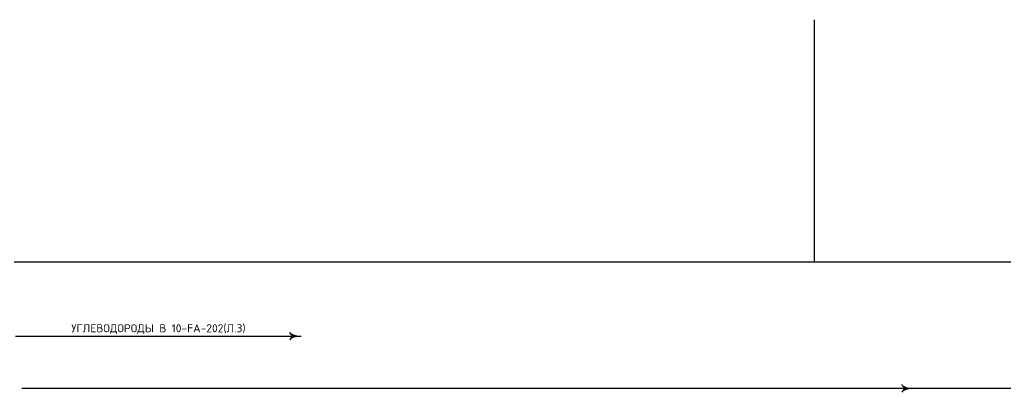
# Model space of a CAD drawing. Extents: x 270 to 589, y 86 to 206.
# Drawn here: x 428.63 to 444.64, y 113.47 to 119.53 of the extents above; entities that cross this region are included whole.
import ezdxf

# ---------------------------------------------------------------- set-up
doc = ezdxf.new("R2010")
doc.units = 0
doc.header["$MEASUREMENT"] = 0
doc.layers.get('0').update_dxf_attribs({"linetype": 'CONTINUOUS'})
doc.layers.add('IN-MAJ-PROC', color=3, linetype='CONTINUOUS')
doc.layers.add('IN-MIN-PROC', color=7, linetype='CONTINUOUS')
doc.styles.add('SIMPLEX', font='SIMPLEX')

msp = doc.modelspace()

# ---------------------------------------------------------------- linework, layer by layer
at = {"color": 6, "linetype": 'CONTINUOUS'}
msp.add_line((271.084, 115.597), (567.702, 115.597, 0.558), dxfattribs=at)
at = {"color": 3, "linetype": 'CONTINUOUS'}
msp.add_line((428.563, 114.389), (433.205, 114.389), dxfattribs=at)
for points in [[(433.08, 114.389, -0.206864), (433.017, 114.451)], [(433.08, 114.389, 0.206864), (433.017, 114.326)], [(443.022, 113.537, -0.206864), (442.959, 113.599)], [(443.022, 113.537, 0.206864), (442.959, 113.474)]]:
    msp.add_lwpolyline(points, format="xyb", dxfattribs=at)
for points in [[(433.051, 114.43), (433.025, 114.435), (433.017, 114.451)], [(433.051, 114.348), (433.025, 114.343), (433.017, 114.326)], [(433.087, 114.413), (433.036, 114.42), (433.051, 114.43), (433.025, 114.435)], [(433.087, 114.365), (433.036, 114.357), (433.051, 114.348), (433.025, 114.343)], [(433.126, 114.4), (433.049, 114.408), (433.087, 114.413), (433.036, 114.42)], [(433.126, 114.378), (433.049, 114.37), (433.087, 114.365), (433.036, 114.357)], [(433.165, 114.392), (433.063, 114.397), (433.126, 114.4), (433.049, 114.408)], [(433.165, 114.386), (433.063, 114.381), (433.126, 114.378), (433.049, 114.37)], [(433.205, 114.389), (433.08, 114.389), (433.165, 114.392), (433.063, 114.397)], [(433.205, 114.389), (433.08, 114.389), (433.165, 114.386), (433.063, 114.381)], [(442.993, 113.578), (442.967, 113.583), (442.959, 113.599)], [(442.993, 113.496), (442.967, 113.491), (442.959, 113.474)], [(443.029, 113.561), (442.978, 113.568), (442.993, 113.578), (442.967, 113.583)], [(443.029, 113.513), (442.978, 113.505), (442.993, 113.496), (442.967, 113.491)], [(443.067, 113.548), (442.991, 113.555), (443.029, 113.561), (442.978, 113.568)], [(443.067, 113.525), (442.991, 113.518), (443.029, 113.513), (442.978, 113.505)], [(443.107, 113.54), (443.005, 113.545), (443.067, 113.548), (442.991, 113.555)], [(443.107, 113.533), (443.005, 113.529), (443.067, 113.525), (442.991, 113.518)], [(443.147, 113.537), (443.022, 113.537), (443.107, 113.54), (443.005, 113.545)], [(443.147, 113.537), (443.022, 113.537), (443.107, 113.533), (443.005, 113.529)]]:
    msp.add_solid(points, dxfattribs=at)
at = {"layer": 'IN-MAJ-PROC', "color": 3}
msp.add_line((460.391, 113.537), (428.667, 113.537), dxfattribs=at)
at = {"layer": 'IN-MIN-PROC', "color": 4, "linetype": 'CONTINUOUS'}
msp.add_line((441.539, 115.597, 0.321), (441.539, 119.535), dxfattribs=at)

# ---------------------------------------------------------------- texts
at = {"color": 1, "linetype": 'CONTINUOUS', "style": 'SIMPLEX'}
msp.add_text(' УГЛЕВОДОРОДЫ В 10-FA-202(Л.3)', height=0.13, dxfattribs=at).set_placement((429.384, 114.451))

doc.saveas('drawing.dxf')
